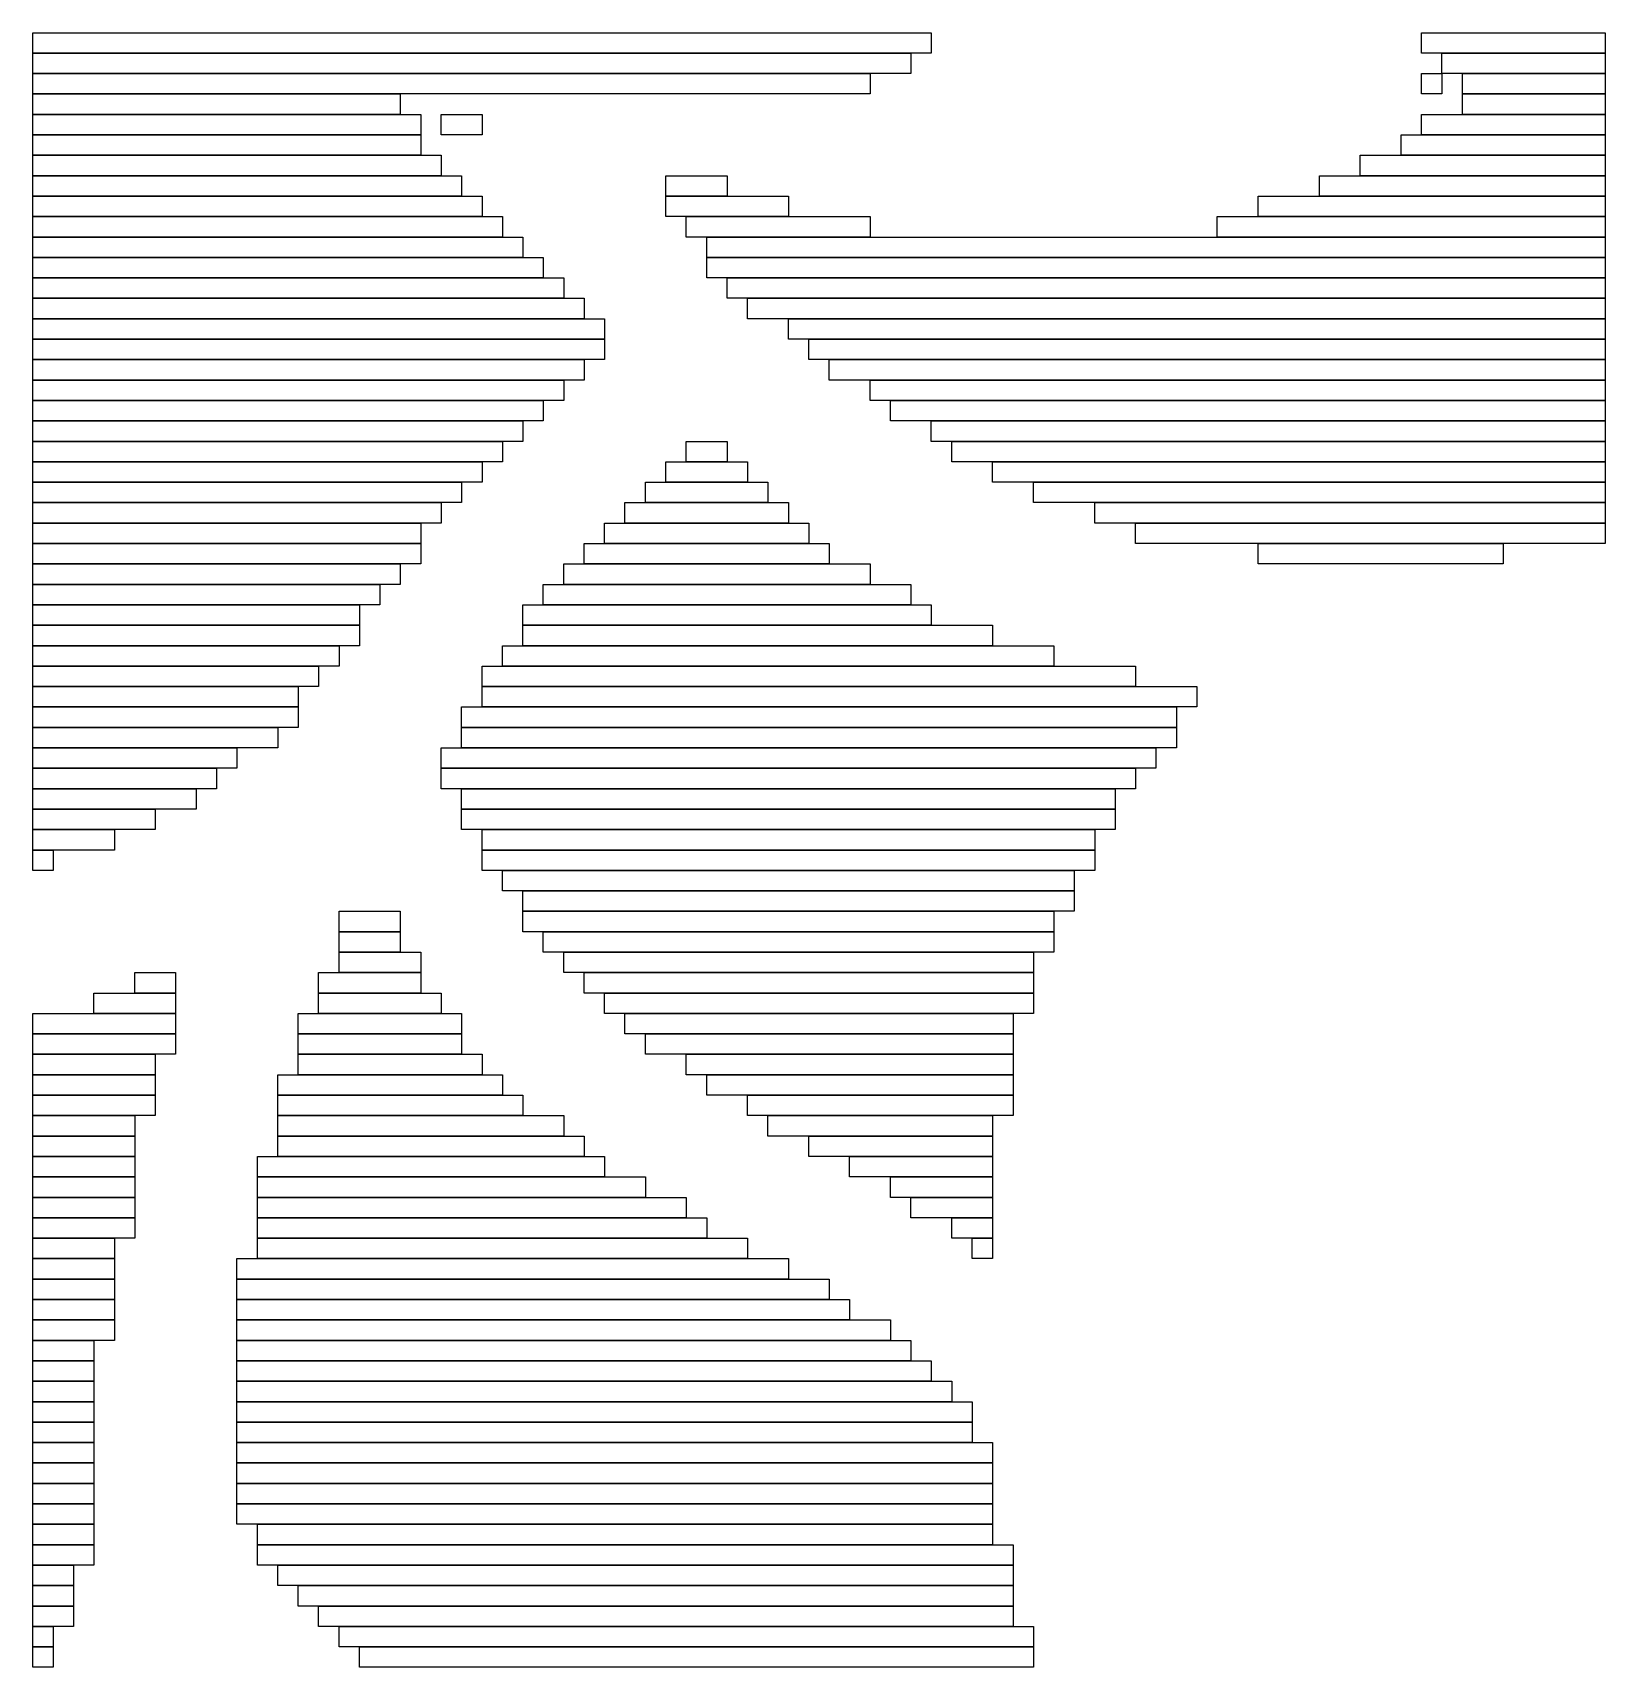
# Model space of a CAD drawing. Extents: x 473 to 550, y 472 to 552.
import ezdxf

# ---------------------------------------------------------------- set-up
doc = ezdxf.new("R2010")
doc.units = 0

msp = doc.modelspace()

# ---------------------------------------------------------------- linework, layer by layer
for p, q in [((473, 552), (517, 552)), ((473, 551), (473, 552)), ((517, 552), (517, 551)), ((541, 552), (550, 552)), ((541, 551), (541, 552)), ((550, 552), (550, 551)), ((517, 551), (473, 551)), ((473, 551), (516, 551)), ((473, 550), (473, 551)), ((516, 551), (516, 550)), ((550, 551), (541, 551)), ((542, 551), (550, 551)), ((542, 550), (542, 551)), ((550, 551), (550, 550)), ((516, 550), (473, 550)), ((473, 550), (514, 550)), ((473, 549), (473, 550)), ((514, 550), (514, 549)), ((541, 550), (542, 550)), ((541, 549), (541, 550)), ((550, 550), (542, 550)), ((542, 550), (542, 549)), ((543, 550), (550, 550)), ((543, 549), (543, 550)), ((550, 550), (550, 549)), ((514, 549), (473, 549)), ((473, 549), (491, 549)), ((473, 548), (473, 549)), ((491, 549), (491, 548)), ((542, 549), (541, 549)), ((550, 549), (543, 549)), ((543, 549), (550, 549)), ((543, 548), (543, 549)), ((550, 549), (550, 548)), ((491, 548), (473, 548)), ((473, 548), (492, 548)), ((473, 547), (473, 548)), ((492, 548), (492, 547)), ((493, 548), (495, 548)), ((493, 547), (493, 548)), ((495, 548), (495, 547)), ((541, 548), (550, 548)), ((541, 547), (541, 548)), ((550, 548), (543, 548)), ((550, 548), (550, 547)), ((492, 547), (473, 547)), ((473, 547), (492, 547)), ((473, 546), (473, 547)), ((492, 547), (492, 546)), ((495, 547), (493, 547)), ((540, 547), (550, 547)), ((540, 546), (540, 547)), ((550, 547), (541, 547)), ((550, 547), (550, 546)), ((492, 546), (473, 546)), ((473, 546), (493, 546)), ((473, 545), (473, 546)), ((493, 546), (493, 545)), ((538, 546), (550, 546)), ((538, 545), (538, 546)), ((550, 546), (540, 546)), ((550, 546), (550, 545)), ((493, 545), (473, 545)), ((473, 545), (494, 545)), ((473, 544), (473, 545)), ((494, 545), (494, 544)), ((504, 545), (507, 545)), ((504, 544), (504, 545)), ((507, 545), (507, 544)), ((536, 545), (550, 545)), ((536, 544), (536, 545)), ((550, 545), (538, 545)), ((550, 545), (550, 544)), ((494, 544), (473, 544)), ((473, 544), (495, 544)), ((473, 543), (473, 544)), ((495, 544), (495, 543)), ((507, 544), (504, 544)), ((504, 544), (510, 544)), ((504, 543), (504, 544)), ((510, 544), (510, 543)), ((533, 544), (550, 544)), ((533, 543), (533, 544)), ((550, 544), (536, 544)), ((550, 544), (550, 543)), ((495, 543), (473, 543)), ((473, 543), (496, 543)), ((473, 542), (473, 543)), ((496, 543), (496, 542)), ((510, 543), (504, 543)), ((505, 543), (514, 543)), ((505, 542), (505, 543)), ((514, 543), (514, 542)), ((531, 543), (550, 543)), ((531, 542), (531, 543)), ((550, 543), (533, 543)), ((550, 543), (550, 542)), ((496, 542), (473, 542)), ((473, 542), (497, 542)), ((473, 541), (473, 542)), ((497, 542), (497, 541)), ((514, 542), (505, 542)), ((506, 542), (550, 542)), ((506, 541), (506, 542)), ((550, 542), (531, 542)), ((550, 542), (550, 541)), ((497, 541), (473, 541)), ((473, 541), (498, 541)), ((473, 540), (473, 541)), ((498, 541), (498, 540)), ((550, 541), (506, 541)), ((506, 541), (550, 541)), ((506, 540), (506, 541)), ((550, 541), (550, 540)), ((498, 540), (473, 540)), ((473, 540), (499, 540)), ((473, 539), (473, 540)), ((499, 540), (499, 539)), ((550, 540), (506, 540)), ((507, 540), (550, 540)), ((507, 539), (507, 540)), ((550, 540), (550, 539)), ((499, 539), (473, 539)), ((473, 539), (500, 539)), ((473, 538), (473, 539)), ((500, 539), (500, 538)), ((550, 539), (507, 539)), ((508, 539), (550, 539)), ((508, 538), (508, 539)), ((550, 539), (550, 538)), ((500, 538), (473, 538)), ((473, 538), (501, 538)), ((473, 537), (473, 538)), ((501, 538), (501, 537)), ((550, 538), (508, 538)), ((510, 538), (550, 538)), ((510, 537), (510, 538)), ((550, 538), (550, 537)), ((501, 537), (473, 537)), ((473, 537), (501, 537)), ((473, 536), (473, 537)), ((501, 537), (501, 536)), ((550, 537), (510, 537)), ((511, 537), (550, 537)), ((511, 536), (511, 537)), ((550, 537), (550, 536)), ((501, 536), (473, 536)), ((473, 536), (500, 536)), ((473, 535), (473, 536)), ((500, 536), (500, 535)), ((550, 536), (511, 536)), ((512, 536), (550, 536)), ((512, 535), (512, 536)), ((550, 536), (550, 535)), ((500, 535), (473, 535)), ((473, 535), (499, 535)), ((473, 534), (473, 535)), ((499, 535), (499, 534)), ((550, 535), (512, 535)), ((514, 535), (550, 535)), ((514, 534), (514, 535)), ((550, 535), (550, 534)), ((499, 534), (473, 534)), ((473, 534), (498, 534)), ((473, 533), (473, 534)), ((498, 534), (498, 533)), ((550, 534), (514, 534)), ((515, 534), (550, 534)), ((515, 533), (515, 534)), ((550, 534), (550, 533)), ((498, 533), (473, 533)), ((473, 533), (497, 533)), ((473, 532), (473, 533)), ((497, 533), (497, 532)), ((550, 533), (515, 533)), ((517, 533), (550, 533)), ((517, 532), (517, 533)), ((550, 533), (550, 532)), ((497, 532), (473, 532)), ((473, 532), (496, 532)), ((473, 531), (473, 532)), ((496, 532), (496, 531)), ((505, 532), (507, 532)), ((505, 531), (505, 532)), ((507, 532), (507, 531)), ((550, 532), (517, 532)), ((518, 532), (550, 532)), ((518, 531), (518, 532)), ((550, 532), (550, 531)), ((496, 531), (473, 531)), ((473, 531), (495, 531)), ((473, 530), (473, 531)), ((495, 531), (495, 530)), ((504, 531), (508, 531)), ((504, 530), (504, 531)), ((507, 531), (505, 531)), ((508, 531), (508, 530)), ((550, 531), (518, 531)), ((520, 531), (550, 531)), ((520, 530), (520, 531)), ((550, 531), (550, 530)), ((495, 530), (473, 530)), ((473, 530), (494, 530)), ((473, 529), (473, 530)), ((494, 530), (494, 529)), ((503, 530), (509, 530)), ((503, 529), (503, 530)), ((508, 530), (504, 530)), ((509, 530), (509, 529)), ((550, 530), (520, 530)), ((522, 530), (550, 530)), ((522, 529), (522, 530)), ((550, 530), (550, 529)), ((494, 529), (473, 529)), ((473, 529), (493, 529)), ((473, 528), (473, 529)), ((493, 529), (493, 528)), ((502, 529), (510, 529)), ((502, 528), (502, 529)), ((509, 529), (503, 529)), ((510, 529), (510, 528)), ((550, 529), (522, 529)), ((525, 529), (550, 529)), ((525, 528), (525, 529)), ((550, 529), (550, 528)), ((493, 528), (473, 528)), ((473, 528), (492, 528)), ((473, 527), (473, 528)), ((492, 528), (492, 527)), ((501, 528), (511, 528)), ((501, 527), (501, 528)), ((510, 528), (502, 528)), ((511, 528), (511, 527)), ((550, 528), (525, 528)), ((527, 528), (550, 528)), ((527, 527), (527, 528)), ((550, 528), (550, 527)), ((492, 527), (473, 527)), ((473, 527), (492, 527)), ((473, 526), (473, 527)), ((492, 527), (492, 526)), ((500, 527), (512, 527)), ((500, 526), (500, 527)), ((511, 527), (501, 527)), ((512, 527), (512, 526)), ((550, 527), (527, 527)), ((533, 527), (545, 527)), ((533, 526), (533, 527)), ((545, 527), (545, 526)), ((492, 526), (473, 526)), ((473, 526), (491, 526)), ((473, 525), (473, 526)), ((491, 526), (491, 525)), ((499, 526), (514, 526)), ((499, 525), (499, 526)), ((512, 526), (500, 526)), ((514, 526), (514, 525)), ((545, 526), (533, 526)), ((491, 525), (473, 525)), ((473, 525), (490, 525)), ((473, 524), (473, 525)), ((490, 525), (490, 524)), ((498, 525), (516, 525)), ((498, 524), (498, 525)), ((514, 525), (499, 525)), ((516, 525), (516, 524)), ((490, 524), (473, 524)), ((473, 524), (489, 524)), ((473, 523), (473, 524)), ((489, 524), (489, 523)), ((497, 524), (517, 524)), ((497, 523), (497, 524)), ((516, 524), (498, 524)), ((517, 524), (517, 523)), ((489, 523), (473, 523)), ((473, 523), (489, 523)), ((473, 522), (473, 523)), ((489, 523), (489, 522)), ((517, 523), (497, 523)), ((497, 523), (520, 523)), ((497, 522), (497, 523)), ((520, 523), (520, 522)), ((489, 522), (473, 522)), ((473, 522), (488, 522)), ((473, 521), (473, 522)), ((488, 522), (488, 521)), ((496, 522), (523, 522)), ((496, 521), (496, 522)), ((520, 522), (497, 522)), ((523, 522), (523, 521)), ((488, 521), (473, 521)), ((473, 521), (487, 521)), ((473, 520), (473, 521)), ((487, 521), (487, 520)), ((495, 521), (527, 521)), ((495, 520), (495, 521)), ((523, 521), (496, 521)), ((527, 521), (527, 520)), ((487, 520), (473, 520)), ((473, 520), (486, 520)), ((473, 519), (473, 520)), ((486, 520), (486, 519)), ((527, 520), (495, 520)), ((495, 520), (530, 520)), ((495, 519), (495, 520)), ((530, 520), (530, 519)), ((486, 519), (473, 519)), ((473, 519), (486, 519)), ((473, 518), (473, 519)), ((486, 519), (486, 518)), ((494, 519), (529, 519)), ((494, 518), (494, 519)), ((530, 519), (495, 519)), ((529, 519), (529, 518)), ((486, 518), (473, 518)), ((473, 518), (485, 518)), ((473, 517), (473, 518)), ((485, 518), (485, 517)), ((529, 518), (494, 518)), ((494, 518), (529, 518)), ((494, 517), (494, 518)), ((529, 518), (529, 517)), ((485, 517), (473, 517)), ((473, 517), (483, 517)), ((473, 516), (473, 517)), ((483, 517), (483, 516)), ((493, 517), (528, 517)), ((493, 516), (493, 517)), ((529, 517), (494, 517)), ((528, 517), (528, 516)), ((483, 516), (473, 516)), ((473, 516), (482, 516)), ((473, 515), (473, 516)), ((482, 516), (482, 515)), ((528, 516), (493, 516)), ((493, 516), (527, 516)), ((493, 515), (493, 516)), ((527, 516), (527, 515)), ((482, 515), (473, 515)), ((473, 515), (481, 515)), ((473, 514), (473, 515)), ((481, 515), (481, 514)), ((527, 515), (493, 515)), ((494, 515), (526, 515)), ((494, 514), (494, 515)), ((526, 515), (526, 514)), ((481, 514), (473, 514)), ((473, 514), (479, 514)), ((473, 513), (473, 514)), ((479, 514), (479, 513)), ((526, 514), (494, 514)), ((494, 514), (526, 514)), ((494, 513), (494, 514)), ((526, 514), (526, 513)), ((479, 513), (473, 513)), ((473, 513), (477, 513)), ((473, 512), (473, 513)), ((477, 513), (477, 512)), ((526, 513), (494, 513)), ((495, 513), (525, 513)), ((495, 512), (495, 513)), ((525, 513), (525, 512)), ((477, 512), (473, 512)), ((473, 512), (474, 512)), ((473, 511), (473, 512)), ((474, 512), (474, 511)), ((525, 512), (495, 512)), ((495, 512), (525, 512)), ((495, 511), (495, 512)), ((525, 512), (525, 511)), ((474, 511), (473, 511)), ((525, 511), (495, 511)), ((496, 511), (524, 511)), ((496, 510), (496, 511)), ((524, 511), (524, 510)), ((524, 510), (496, 510)), ((497, 510), (524, 510)), ((497, 509), (497, 510)), ((524, 510), (524, 509)), ((488, 509), (491, 509)), ((488, 508), (488, 509)), ((491, 509), (491, 508)), ((524, 509), (497, 509)), ((497, 509), (523, 509)), ((497, 508), (497, 509)), ((523, 509), (523, 508)), ((491, 508), (488, 508)), ((488, 508), (491, 508)), ((488, 507), (488, 508)), ((491, 508), (491, 507)), ((523, 508), (497, 508)), ((498, 508), (523, 508)), ((498, 507), (498, 508)), ((523, 508), (523, 507)), ((491, 507), (488, 507)), ((488, 507), (492, 507)), ((488, 506), (488, 507)), ((492, 507), (492, 506)), ((523, 507), (498, 507)), ((499, 507), (522, 507)), ((499, 506), (499, 507)), ((522, 507), (522, 506)), ((478, 506), (480, 506)), ((478, 505), (478, 506)), ((480, 506), (480, 505)), ((487, 506), (492, 506)), ((487, 505), (487, 506)), ((492, 506), (488, 506)), ((492, 506), (492, 505)), ((522, 506), (499, 506)), ((500, 506), (522, 506)), ((500, 505), (500, 506)), ((522, 506), (522, 505)), ((476, 505), (480, 505)), ((476, 504), (476, 505)), ((480, 505), (478, 505)), ((480, 505), (480, 504)), ((492, 505), (487, 505)), ((487, 505), (493, 505)), ((487, 504), (487, 505)), ((493, 505), (493, 504)), ((522, 505), (500, 505)), ((501, 505), (522, 505)), ((501, 504), (501, 505)), ((522, 505), (522, 504)), ((473, 504), (480, 504)), ((473, 503), (473, 504)), ((480, 504), (476, 504)), ((480, 504), (480, 503)), ((486, 504), (494, 504)), ((486, 503), (486, 504)), ((493, 504), (487, 504)), ((494, 504), (494, 503)), ((522, 504), (501, 504)), ((502, 504), (521, 504)), ((502, 503), (502, 504)), ((521, 504), (521, 503)), ((480, 503), (473, 503)), ((473, 503), (480, 503)), ((473, 502), (473, 503)), ((480, 503), (480, 502)), ((494, 503), (486, 503)), ((486, 503), (494, 503)), ((486, 502), (486, 503)), ((494, 503), (494, 502)), ((521, 503), (502, 503)), ((503, 503), (521, 503)), ((503, 502), (503, 503)), ((521, 503), (521, 502)), ((480, 502), (473, 502)), ((473, 502), (479, 502)), ((473, 501), (473, 502)), ((479, 502), (479, 501)), ((494, 502), (486, 502)), ((486, 502), (495, 502)), ((486, 501), (486, 502)), ((495, 502), (495, 501)), ((521, 502), (503, 502)), ((505, 502), (521, 502)), ((505, 501), (505, 502)), ((521, 502), (521, 501)), ((479, 501), (473, 501)), ((473, 501), (479, 501)), ((473, 500), (473, 501)), ((479, 501), (479, 500)), ((485, 501), (496, 501)), ((485, 500), (485, 501)), ((495, 501), (486, 501)), ((496, 501), (496, 500)), ((521, 501), (505, 501)), ((506, 501), (521, 501)), ((506, 500), (506, 501)), ((521, 501), (521, 500)), ((479, 500), (473, 500)), ((473, 500), (479, 500)), ((473, 499), (473, 500)), ((479, 500), (479, 499)), ((496, 500), (485, 500)), ((485, 500), (497, 500)), ((485, 499), (485, 500)), ((497, 500), (497, 499)), ((521, 500), (506, 500)), ((508, 500), (521, 500)), ((508, 499), (508, 500)), ((521, 500), (521, 499)), ((479, 499), (473, 499)), ((473, 499), (478, 499)), ((473, 498), (473, 499)), ((478, 499), (478, 498)), ((497, 499), (485, 499)), ((485, 499), (499, 499)), ((485, 498), (485, 499)), ((499, 499), (499, 498)), ((521, 499), (508, 499)), ((509, 499), (520, 499)), ((509, 498), (509, 499)), ((520, 499), (520, 498)), ((478, 498), (473, 498)), ((473, 498), (478, 498)), ((473, 497), (473, 498)), ((478, 498), (478, 497)), ((499, 498), (485, 498)), ((485, 498), (500, 498)), ((485, 497), (485, 498)), ((500, 498), (500, 497)), ((520, 498), (509, 498)), ((511, 498), (520, 498)), ((511, 497), (511, 498)), ((520, 498), (520, 497)), ((478, 497), (473, 497)), ((473, 497), (478, 497)), ((473, 496), (473, 497)), ((478, 497), (478, 496)), ((484, 497), (501, 497)), ((484, 496), (484, 497)), ((500, 497), (485, 497)), ((501, 497), (501, 496)), ((520, 497), (511, 497)), ((513, 497), (520, 497)), ((513, 496), (513, 497)), ((520, 497), (520, 496)), ((478, 496), (473, 496)), ((473, 496), (478, 496)), ((473, 495), (473, 496)), ((478, 496), (478, 495)), ((501, 496), (484, 496)), ((484, 496), (503, 496)), ((484, 495), (484, 496)), ((503, 496), (503, 495)), ((520, 496), (513, 496)), ((515, 496), (520, 496)), ((515, 495), (515, 496)), ((520, 496), (520, 495)), ((478, 495), (473, 495)), ((473, 495), (478, 495)), ((473, 494), (473, 495)), ((478, 495), (478, 494)), ((503, 495), (484, 495)), ((484, 495), (505, 495)), ((484, 494), (484, 495)), ((505, 495), (505, 494)), ((520, 495), (515, 495)), ((516, 495), (520, 495)), ((516, 494), (516, 495)), ((520, 495), (520, 494)), ((478, 494), (473, 494)), ((473, 494), (478, 494)), ((473, 493), (473, 494)), ((478, 494), (478, 493)), ((505, 494), (484, 494)), ((484, 494), (506, 494)), ((484, 493), (484, 494)), ((506, 494), (506, 493)), ((520, 494), (516, 494)), ((518, 494), (520, 494)), ((518, 493), (518, 494)), ((520, 494), (520, 493)), ((478, 493), (473, 493)), ((473, 493), (477, 493)), ((473, 492), (473, 493)), ((477, 493), (477, 492)), ((506, 493), (484, 493)), ((484, 493), (508, 493)), ((484, 492), (484, 493)), ((508, 493), (508, 492)), ((520, 493), (518, 493)), ((519, 493), (520, 493)), ((519, 492), (519, 493)), ((520, 493), (520, 492)), ((477, 492), (473, 492)), ((473, 492), (477, 492)), ((473, 491), (473, 492)), ((477, 492), (477, 491)), ((483, 492), (510, 492)), ((483, 491), (483, 492)), ((508, 492), (484, 492)), ((510, 492), (510, 491)), ((520, 492), (519, 492)), ((477, 491), (473, 491)), ((473, 491), (477, 491)), ((473, 490), (473, 491)), ((477, 491), (477, 490)), ((510, 491), (483, 491)), ((483, 491), (512, 491)), ((483, 490), (483, 491)), ((512, 491), (512, 490)), ((477, 490), (473, 490)), ((473, 490), (477, 490)), ((473, 489), (473, 490)), ((477, 490), (477, 489)), ((512, 490), (483, 490)), ((483, 490), (513, 490)), ((483, 489), (483, 490)), ((513, 490), (513, 489)), ((477, 489), (473, 489)), ((473, 489), (477, 489)), ((473, 488), (473, 489)), ((477, 489), (477, 488)), ((513, 489), (483, 489)), ((483, 489), (515, 489)), ((483, 488), (483, 489)), ((515, 489), (515, 488)), ((477, 488), (473, 488)), ((473, 488), (476, 488)), ((473, 487), (473, 488)), ((476, 488), (476, 487)), ((515, 488), (483, 488)), ((483, 488), (516, 488)), ((483, 487), (483, 488)), ((516, 488), (516, 487)), ((476, 487), (473, 487)), ((473, 487), (476, 487)), ((473, 486), (473, 487)), ((476, 487), (476, 486)), ((516, 487), (483, 487)), ((483, 487), (517, 487)), ((483, 486), (483, 487)), ((517, 487), (517, 486)), ((476, 486), (473, 486)), ((473, 486), (476, 486)), ((473, 485), (473, 486)), ((476, 486), (476, 485)), ((517, 486), (483, 486)), ((483, 486), (518, 486)), ((483, 485), (483, 486)), ((518, 486), (518, 485)), ((476, 485), (473, 485)), ((473, 485), (476, 485)), ((473, 484), (473, 485)), ((476, 485), (476, 484)), ((518, 485), (483, 485)), ((483, 485), (519, 485)), ((483, 484), (483, 485)), ((519, 485), (519, 484)), ((476, 484), (473, 484)), ((473, 484), (476, 484)), ((473, 483), (473, 484)), ((476, 484), (476, 483)), ((519, 484), (483, 484)), ((483, 484), (519, 484)), ((483, 483), (483, 484)), ((519, 484), (519, 483)), ((476, 483), (473, 483)), ((473, 483), (476, 483)), ((473, 482), (473, 483)), ((476, 483), (476, 482)), ((519, 483), (483, 483)), ((483, 483), (520, 483)), ((483, 482), (483, 483)), ((520, 483), (520, 482)), ((476, 482), (473, 482)), ((473, 482), (476, 482)), ((473, 481), (473, 482)), ((476, 482), (476, 481)), ((520, 482), (483, 482)), ((483, 482), (520, 482)), ((483, 481), (483, 482)), ((520, 482), (520, 481)), ((476, 481), (473, 481)), ((473, 481), (476, 481)), ((473, 480), (473, 481)), ((476, 481), (476, 480)), ((520, 481), (483, 481)), ((483, 481), (520, 481)), ((483, 480), (483, 481)), ((520, 481), (520, 480)), ((476, 480), (473, 480)), ((473, 480), (476, 480)), ((473, 479), (473, 480)), ((476, 480), (476, 479)), ((520, 480), (483, 480)), ((483, 480), (520, 480)), ((483, 479), (483, 480)), ((520, 480), (520, 479)), ((476, 479), (473, 479)), ((473, 479), (476, 479)), ((473, 478), (473, 479)), ((476, 479), (476, 478)), ((520, 479), (483, 479)), ((484, 479), (520, 479)), ((484, 478), (484, 479)), ((520, 479), (520, 478)), ((476, 478), (473, 478)), ((473, 478), (476, 478)), ((473, 477), (473, 478)), ((476, 478), (476, 477)), ((520, 478), (484, 478)), ((484, 478), (521, 478)), ((484, 477), (484, 478)), ((521, 478), (521, 477)), ((476, 477), (473, 477)), ((473, 477), (475, 477)), ((473, 476), (473, 477)), ((475, 477), (475, 476)), ((521, 477), (484, 477)), ((485, 477), (521, 477)), ((485, 476), (485, 477)), ((521, 477), (521, 476)), ((475, 476), (473, 476)), ((473, 476), (475, 476)), ((473, 475), (473, 476)), ((475, 476), (475, 475)), ((521, 476), (485, 476)), ((486, 476), (521, 476)), ((486, 475), (486, 476)), ((521, 476), (521, 475)), ((475, 475), (473, 475)), ((473, 475), (475, 475)), ((473, 474), (473, 475)), ((475, 475), (475, 474)), ((521, 475), (486, 475)), ((487, 475), (521, 475)), ((487, 474), (487, 475)), ((521, 475), (521, 474)), ((475, 474), (473, 474)), ((473, 474), (474, 474)), ((473, 473), (473, 474)), ((474, 474), (474, 473)), ((521, 474), (487, 474)), ((488, 474), (522, 474)), ((488, 473), (488, 474)), ((522, 474), (522, 473)), ((474, 473), (473, 473)), ((473, 473), (474, 473)), ((473, 472), (473, 473)), ((474, 473), (474, 472)), ((522, 473), (488, 473)), ((489, 473), (522, 473)), ((489, 472), (489, 473)), ((522, 473), (522, 472)), ((474, 472), (473, 472)), ((522, 472), (489, 472))]:
    msp.add_line(p, q)

doc.saveas('drawing.dxf')
